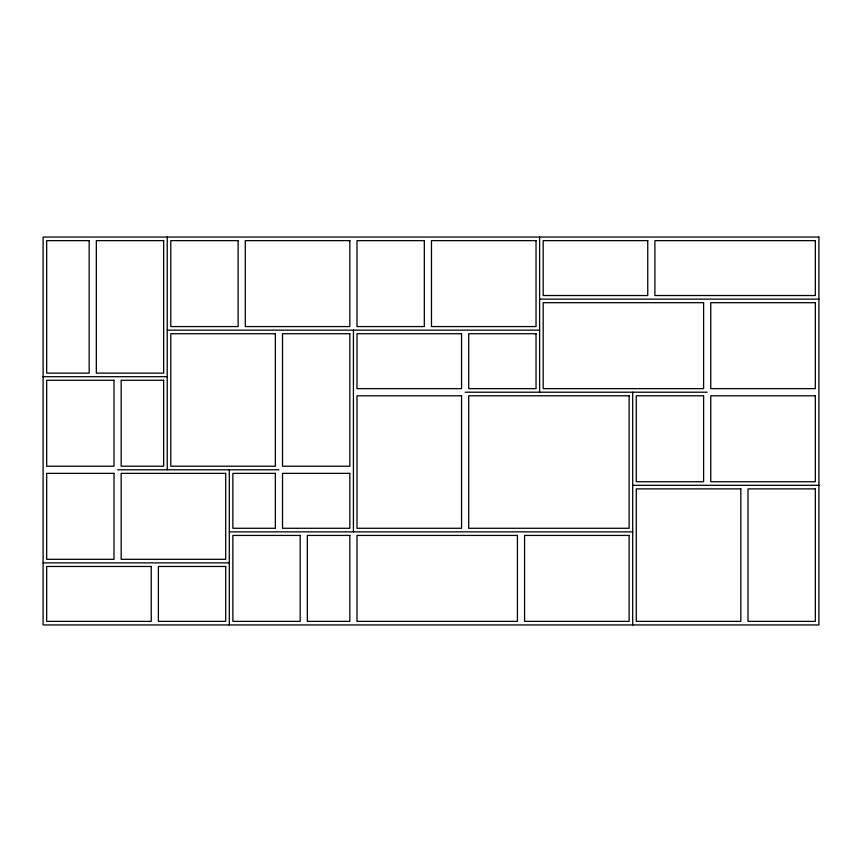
<?xml version="1.0" encoding="UTF-8"?>
<svg xmlns="http://www.w3.org/2000/svg" width="862" height="862" viewBox="0 0 862 862"><rect width="100%" height="100%" fill="white"/><g stroke="black" fill="none" stroke-linecap="round" stroke-linejoin="round"><path stroke-width="1.29" d="M539.612 299.114L818.9 299.114M167.228 330.146L539.612 330.146M43.1 376.694L167.228 376.694M465.135 392.21L707.185 392.21M117.577 469.79L278.943 469.79M632.708 485.306L818.9 485.306M229.292 531.854L632.708 531.854M43.1 562.886L229.292 562.886M632.708 392.21L632.708 624.95M539.612 237.05L539.612 392.21M353.42 330.146L353.42 531.854M229.292 469.79L229.292 624.95M167.228 237.05L167.228 469.79M818.9 237.05L43.1 237.05L43.1 624.95L818.9 624.95L818.9 237.05M89.174 240.627L46.677 240.627L46.677 373.117L89.174 373.117L89.174 240.627M163.651 240.627L96.328 240.627L96.328 373.117L163.651 373.117L163.651 240.627M238.127 240.627L170.805 240.627L170.805 326.569L238.127 326.569L238.127 240.627M349.843 240.627L245.282 240.627L245.282 326.569L349.843 326.569L349.843 240.627M424.319 240.627L356.997 240.627L356.997 326.569L424.319 326.569L424.319 240.627M536.035 240.627L431.474 240.627L431.474 326.569L536.035 326.569L536.035 240.627M647.75 240.627L543.189 240.627L543.189 295.537L647.75 295.537L647.75 240.627M815.323 240.627L654.904 240.627L654.904 295.537L815.323 295.537L815.323 240.627M703.607 302.691L543.189 302.691L543.189 388.633L703.607 388.633L703.607 302.691M815.323 302.691L710.762 302.691L710.762 388.633L815.323 388.633L815.323 302.691M275.366 333.723L170.805 333.723L170.805 466.213L275.366 466.213L275.366 333.723M349.843 333.723L282.52 333.723L282.52 466.213L349.843 466.213L349.843 333.723M461.558 333.723L356.997 333.723L356.997 388.633L461.558 388.633L461.558 333.723M536.035 333.723L468.712 333.723L468.712 388.633L536.035 388.633L536.035 333.723M113.999 380.271L46.677 380.271L46.677 466.213L113.999 466.213L113.999 380.271M163.651 380.271L121.154 380.271L121.154 466.213L163.651 466.213L163.651 380.271M461.558 395.787L356.997 395.787L356.997 528.277L461.558 528.277L461.558 395.787M629.131 395.787L468.712 395.787L468.712 528.277L629.131 528.277L629.131 395.787M703.607 395.787L636.285 395.787L636.285 481.729L703.607 481.729L703.607 395.787M815.323 395.787L710.762 395.787L710.762 481.729L815.323 481.729L815.323 395.787M113.999 473.367L46.677 473.367L46.677 559.309L113.999 559.309L113.999 473.367M225.715 473.367L121.154 473.367L121.154 559.309L225.715 559.309L225.715 473.367M275.366 473.367L232.869 473.367L232.869 528.277L275.366 528.277L275.366 473.367M349.843 473.367L282.52 473.367L282.52 528.277L349.843 528.277L349.843 473.367M740.846 488.883L636.285 488.883L636.285 621.373L740.846 621.373L740.846 488.883M815.323 488.883L748 488.883L748 621.373L815.323 621.373L815.323 488.883M300.192 535.431L232.869 535.431L232.869 621.373L300.192 621.373L300.192 535.431M349.843 535.431L307.346 535.431L307.346 621.373L349.843 621.373L349.843 535.431M517.415 535.431L356.997 535.431L356.997 621.373L517.415 621.373L517.415 535.431M629.131 535.431L524.57 535.431L524.57 621.373L629.131 621.373L629.131 535.431M151.238 566.463L46.677 566.463L46.677 621.373L151.238 621.373L151.238 566.463M225.715 566.463L158.392 566.463L158.392 621.373L225.715 621.373L225.715 566.463"/></g></svg>
